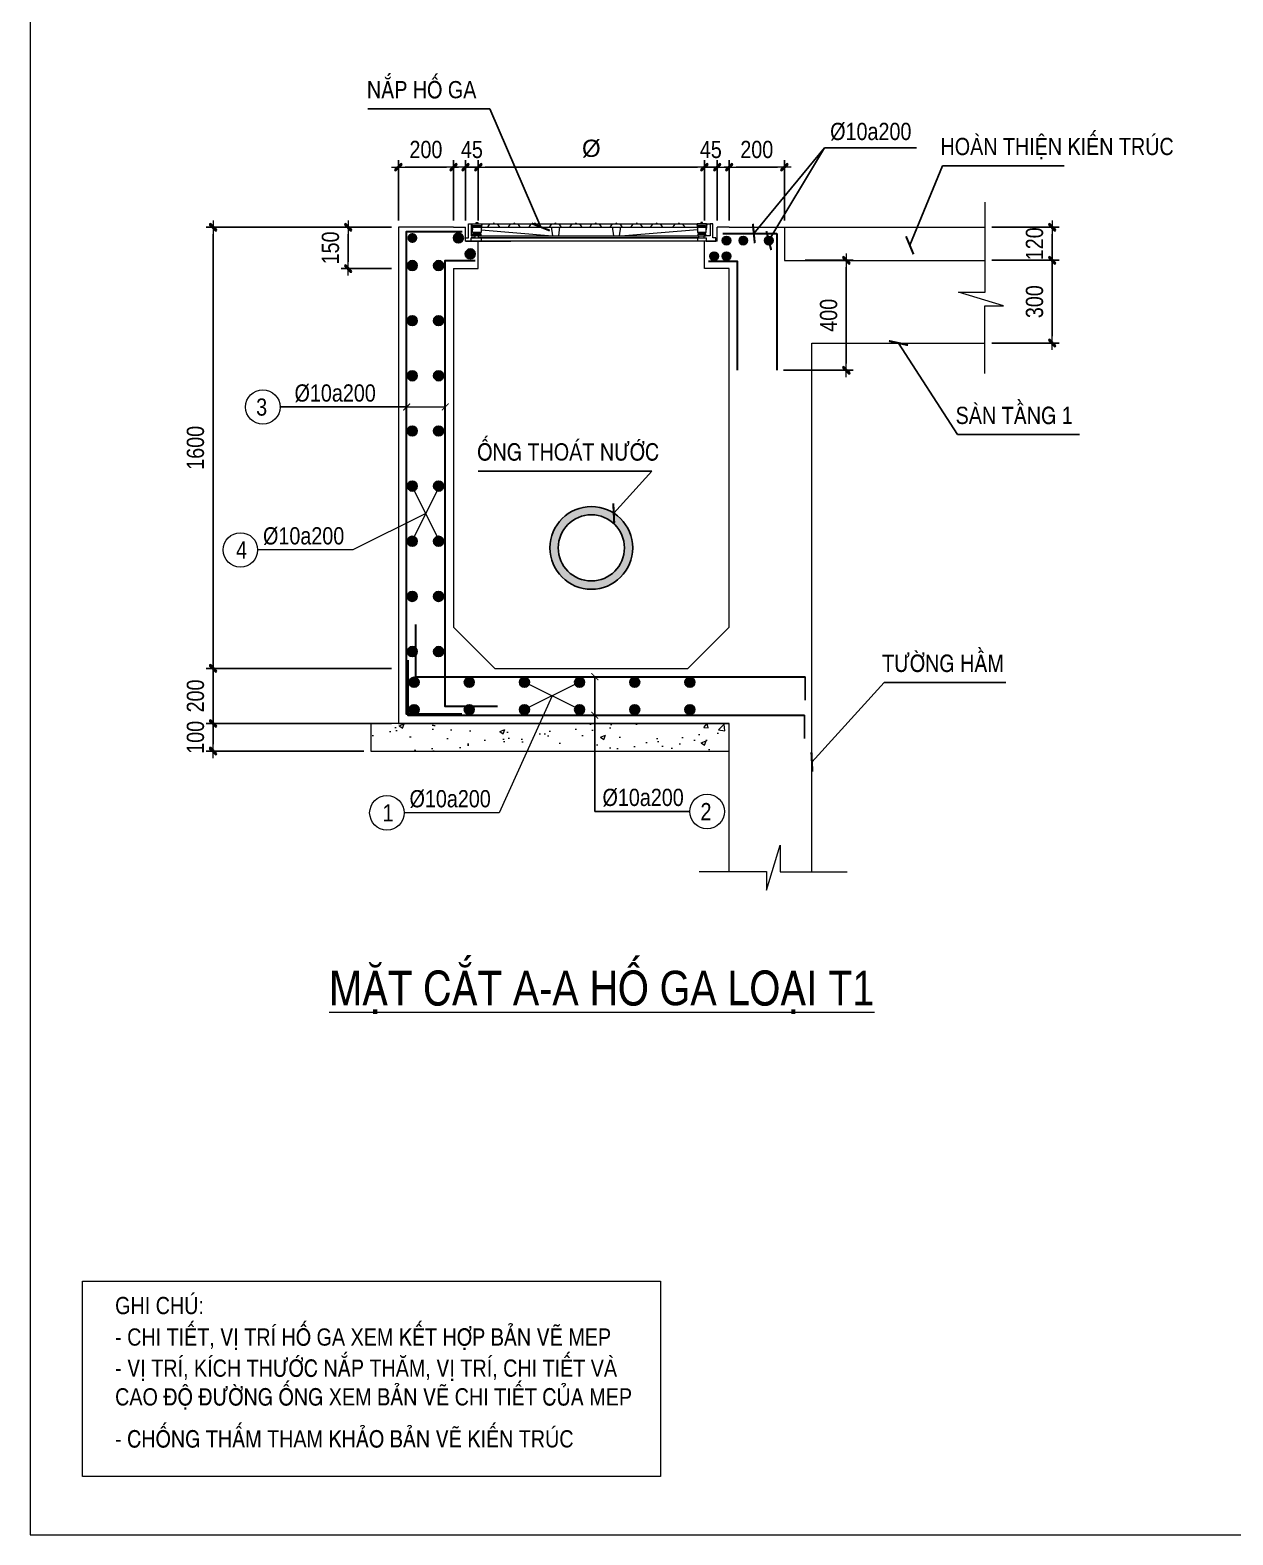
# Model space of a CAD drawing. Header units: millimetres. Extents: x -3568569 to -3536212, y 773195 to 801582.
# Drawn here: x -3568569 to -3564206, y 790667 to 796125 of the extents above; entities that cross this region are included whole.
import ezdxf
from ezdxf.enums import TextEntityAlignment as Align

# ---------------------------------------------------------------- set-up
doc = ezdxf.new("R2010")
doc.units = ezdxf.units.MM
doc.header["$MEASUREMENT"] = 0
doc.linetypes.add('CENTER', pattern=[2, 1.25, -0.25, 0.25, -0.25])
doc.layers.get('0').update_dxf_attribs({"lineweight": 9})
doc.layers.get('Defpoints').update_dxf_attribs({"color": 10, "lineweight": 0})
for name, color, linetype, lineweight in [("'S_Concrete_Hatch_252", 252, 'Continuous', 9), ('chunho.q', 1, 'Continuous', 13), ('CTHEP', 4, 'Continuous', 30), ('DBAO', 2, 'Continuous', 13), ('DTE-MEP-H-SLAB OPENING', 3, 'Continuous', 0), ('KTH', 154, 'Continuous', 15), ('Net cat Betong', 6, 'Continuous', 40), ('PL-MANHOLE', 155, 'Continuous', 15), ('STICK', 1, 'Continuous', 9), ('TEXT', 7, 'Continuous', 15)]:
    doc.layers.add(name, color=color, linetype=linetype, lineweight=lineweight)
for name, color, linetype in [('05PM. FRAME', 4, 'Continuous'), ('A-WALL', 3, 'Continuous'), ('D-TEXT', 1, 'Continuous'), ('MEP-H-N-DRAIN-70', 4, 'Continuous'), ('S-Gridline', 7, 'CENTER'), ('Wall Hatch', 134, 'Continuous')]:
    doc.layers.add(name, color=color, linetype=linetype)
doc.styles.add('Star-HelCon', font='VHELVCN_0.TTF')
doc.styles.add('TTP-HelCon', font='VHELVCN_0.TTF')
doc.dimstyles.new('TTP-25', dxfattribs={"dimscale": 25, "dimtxt": 2.5, "dimasz": 1, "dimexe": 1, "dimexo": 1, "dimgap": 0.09, "dimtad": 0, "dimdec": 4, "dimrnd": 5, "dimzin": 9, "dimdsep": 46, "dimtxsty": 'TTP-HelCon', "dimblk": 'Stick', "dimcen": 0.09, "dimdle": 1.5, "dimclrd": 256, "dimclre": 256, "dimclrt": 1, "dimadec": 0, "dimazin": 0, "dimtfac": 1, "dimtdec": 4, "dimtmove": 0, "dimatfit": 3, "dimldrblk": 'ARCHTICK', "dimfxl": 1, "dimtvp": 1, "dimtolj": 1, "dimtzin": 0, "dimarcsym": 0})

# ---------------------------------------------------------------- blocks, each defined once
blk = doc.blocks.new('Stick')
at = {"layer": 'STICK'}
h = blk.add_hatch(color=256, dxfattribs=at)
edge = h.paths.add_edge_path()
edge.add_line((0.3, 0.5), (-0.5, -0.3))
edge.add_arc((-0.4, -0.4), 0.141, 135, 315)
edge.add_line((-0.3, -0.5), (0.5, 0.3))
edge.add_arc((0.4, 0.4), 0.141, 315, 495)
blk.add_line((1, 0), (-1, 0), dxfattribs=at)
blk.add_lwpolyline([(0.3, 0.5), (-0.5, -0.3, 1), (-0.3, -0.5), (0.5, 0.3, 1), (0.3, 0.5, 1)], format="xyb", dxfattribs=at)
blk = doc.blocks.new('*D7')
at = {"layer": 'Defpoints', "color": 0, "ltscale": 0.8, "transparency": 16777216}
for p in [(-3567233.2, 795409.5), (-3567905.1, 793809.5), (-3567233.2, 793809.5)]:
    blk.add_point(p, dxfattribs=at)
at = {"layer": 'KTH', "lineweight": -2, "ltscale": 0.8, "transparency": 16777216}
for p, q in [((-3567258.2, 795409.5), (-3567930.1, 795409.5)), ((-3567905.1, 795384.5), (-3567905.1, 793834.5)), ((-3567258.2, 793809.5), (-3567930.1, 793809.5))]:
    blk.add_line(p, q, dxfattribs=at)
at = {"layer": 'KTH', "lineweight": -2, "ltscale": 0.8, "transparency": 16777216, "xscale": 25, "yscale": 25, "zscale": 25}
for p, rotation in [((-3567905.1, 795409.5), 90), ((-3567905.1, 793809.5), 270)]:
    blk.add_blockref('Stick', p, dxfattribs=dict(at, rotation=rotation))
at = {"layer": 'KTH', "color": 1, "ltscale": 0.8, "transparency": 16777216, "insert": (-3567968.9, 794609.5), "char_height": 62.5, "attachment_point": 5, "rotation": 90, "style": 'TTP-HelCon'}
blk.add_mtext('\\A1;1600', dxfattribs=at)
blk = doc.blocks.new('_ArchTick')
at = {"color": 0, "linetype": 'ByBlock', "const_width": 0.15}
blk.add_lwpolyline([(-0.5, -0.5), (0.5, 0.5)], dxfattribs=at)
blk = doc.blocks.new('SFDG')
at = {"layer": 'DTE-MEP-H-SLAB OPENING', "color": 2, "ltscale": 0.8}
blk.add_line((-429.9, 0), (-281.6, 0), dxfattribs=at)
at = {"layer": 'PL-MANHOLE', "color": 0, "linetype": 'Continuous'}
for p, q in [((-426.4, 61.8), (-422.5, 61.8)), ((-423.8, 61.8), (-421.2, 40.7)), ((-386.9, 61.8), (-389.4, 40.7)), ((-388.7, 61.8), (444.3, 61.8)), ((-365.2, 50.8), (-357.7, 61.8)), ((-322.4, 50.8), (-329.9, 61.8)), ((-290.6, 50.8), (-283.1, 61.8)), ((-247.8, 50.8), (-255.2, 61.8)), ((-215.9, 50.8), (-208.4, 61.8)), ((-173.4, 50.8), (-180.8, 61.8)), ((-141, 51.3), (-133.9, 61.8)), ((-99.3, 51.3), (-106.5, 61.9)), ((-66.5, 51.4), (-59.5, 61.8)), ((-24.8, 51.5), (-31.9, 61.8)), ((5.2, 51.5), (12.3, 61.8)), ((46.9, 51.4), (39.8, 61.9)), ((79.7, 51.3), (86.9, 61.9)), ((121.4, 51.3), (114.3, 61.8)), ((154.2, 51.3), (161.2, 61.7)), ((195.9, 51.4), (188.8, 61.7)), ((225.9, 51.4), (233, 61.7)), ((267.6, 51.3), (260.5, 61.9)), ((306.9, 51.3), (313.9, 61.7)), ((348.5, 51.4), (341.5, 61.7)), ((392.2, 61.8), (394.7, 40.7)), ((429, 61.8), (426.5, 40.7)), ((-389.4, 50.8), (394.7, 50.8)), ((-389.4, 40.7), (-131, 18.8)), ((-389.4, 11.3), (-389.4, 0)), ((-135.2, 51.3), (-131, 18.8)), ((-105.2, 51.3), (-109.3, 18.8)), ((85.6, 51.3), (89.8, 18.8)), ((115.6, 51.3), (111.4, 18.8)), ((394.7, 40.7), (131, 18.8)), ((394.7, 11.3), (394.7, 0)), ((426, 0), (461.5, 0))]:
    blk.add_line(p, q, dxfattribs=at)
for points in [[(-435.9, 11.8), (-435.9, 61.8), (-426, 61.8), (-426, 18.8)], [(451, 11.8), (451, 61.8), (441, 61.8), (441, 18.8)], [(-426, 0), (-446.5, 0), (-446.5, 11.8), (-435.9, 11.8)], [(-426, 18.8), (-412.6, 18.8), (-412.6, 11.3), (-426, 11.3)], [(441, 18.8), (417.9, 18.8), (417.9, 11.3), (426, 11.3)], [(441, 0), (461.5, 0), (461.5, 11.8), (451, 11.8)]]:
    blk.add_lwpolyline(points, dxfattribs=at)
for points in [[(-422.5, 61.8), (-388.7, 61.8), (-388.7, 55.2), (-422.5, 55.2)], [(-417.6, 55.2), (-392.5, 55.2), (-392.5, 50.8), (-417.6, 50.8)], [(-408.2, 66.9), (-402.2, 66.9), (-402.2, 61.8), (-408.2, 61.8)], [(427.8, 61.8), (393.9, 61.8), (393.9, 55.2), (427.8, 55.2)], [(422.9, 55.2), (397.8, 55.2), (397.8, 50.8), (422.9, 50.8)], [(413.4, 66.9), (407.5, 66.9), (407.5, 61.8), (413.4, 61.8)], [(-426, 11.3), (426, 11.3), (426, 0), (-426, 0)], [(-421.2, 50.8), (-389.4, 50.8), (-389.4, 30.6), (-421.2, 30.6)], [(-420.4, 24.5), (-391.1, 24.5), (-391.1, 18.8), (-420.4, 18.8)], [(-418.4, 30.6), (-392.5, 30.6), (-392.5, 24.5), (-418.4, 24.5)], [(-399.4, 18.8), (399.1, 18.8), (399.1, 11.3), (-399.4, 11.3)], [(426.5, 50.8), (394.7, 50.8), (394.7, 30.6), (426.5, 30.6)], [(425.7, 24.5), (396.4, 24.5), (396.4, 18.8), (425.7, 18.8)], [(423.7, 30.6), (397.8, 30.6), (397.8, 24.5), (423.7, 24.5)]]:
    blk.add_lwpolyline(points, close=True, dxfattribs=at)
for centre in [(-343.8, 61.8), (-269.1, 61.8), (-194.6, 61.8), (-120.2, 61.8), (-45.7, 61.9), (26.1, 61.9), (100.6, 61.8), (175, 61.9), (246.8, 61.9), (327.7, 61.9)]:
    blk.add_arc(centre, 2.87, 0, 180, dxfattribs=at)
blk = doc.blocks.new('*D9')
at = {"layer": 'Defpoints', "color": 0, "ltscale": 0.8, "transparency": 16777216}
for p in [(-3565106.2, 795289.5), (-3564861.8, 795289.5), (-3565106.2, 794989.5)]:
    blk.add_point(p, dxfattribs=at)
at = {"layer": 'KTH', "lineweight": -2, "ltscale": 0.8, "transparency": 16777216}
for p, q in [((-3565081.2, 795289.5), (-3564836.8, 795289.5)), ((-3564861.8, 795014.5), (-3564861.8, 795264.5)), ((-3565081.2, 794989.5), (-3564836.8, 794989.5))]:
    blk.add_line(p, q, dxfattribs=at)
at = {"layer": 'KTH', "lineweight": -2, "ltscale": 0.8, "transparency": 16777216, "xscale": 25, "yscale": 25, "zscale": 25}
for p, rotation in [((-3564861.8, 795289.5), 90), ((-3564861.8, 794989.5), 270)]:
    blk.add_blockref('Stick', p, dxfattribs=dict(at, rotation=rotation))
at = {"layer": 'KTH', "color": 1, "ltscale": 0.8, "transparency": 16777216, "insert": (-3564925.6, 795139.5), "char_height": 62.5, "attachment_point": 5, "rotation": 90, "style": 'TTP-HelCon'}
blk.add_mtext('\\A1;300', dxfattribs=at)
blk = doc.blocks.new('*D10')
at = {"layer": 'Defpoints', "color": 0, "ltscale": 0.8, "transparency": 16777216}
for p in [(-3567033.2, 795627.3), (-3567233.2, 795409.5), (-3567033.2, 795409.5)]:
    blk.add_point(p, dxfattribs=at)
at = {"layer": 'KTH', "lineweight": -2, "ltscale": 0.8, "transparency": 16777216}
for p, q in [((-3567233.2, 795434.5), (-3567233.2, 795652.3)), ((-3567033.2, 795434.5), (-3567033.2, 795652.3)), ((-3567208.2, 795627.3), (-3567058.2, 795627.3))]:
    blk.add_line(p, q, dxfattribs=at)
at = {"layer": 'KTH', "lineweight": -2, "ltscale": 0.8, "transparency": 16777216, "xscale": 25, "yscale": 25, "zscale": 25, "rotation": 180}
blk.add_blockref('Stick', (-3567233.2, 795627.3), dxfattribs=at)
at = {"layer": 'KTH', "lineweight": -2, "ltscale": 0.8, "transparency": 16777216, "xscale": 25, "yscale": 25, "zscale": 25}
blk.add_blockref('Stick', (-3567033.2, 795627.3), dxfattribs=at)
at = {"layer": 'KTH', "color": 1, "ltscale": 0.8, "transparency": 16777216, "insert": (-3567133.2, 795691.2), "char_height": 62.5, "attachment_point": 5, "style": 'TTP-HelCon'}
blk.add_mtext('\\A1;200', dxfattribs=at)
blk = doc.blocks.new('*D11')
at = {"layer": 'Defpoints', "color": 0, "ltscale": 0.8, "transparency": 16777216}
for p in [(-3565833.2, 795627.3), (-3566033.2, 795409.5), (-3565833.2, 795409.5)]:
    blk.add_point(p, dxfattribs=at)
at = {"layer": 'KTH', "lineweight": -2, "ltscale": 0.8, "transparency": 16777216}
for p, q in [((-3566033.2, 795434.5), (-3566033.2, 795652.3)), ((-3565833.2, 795434.5), (-3565833.2, 795652.3)), ((-3566008.2, 795627.3), (-3565858.2, 795627.3))]:
    blk.add_line(p, q, dxfattribs=at)
at = {"layer": 'KTH', "lineweight": -2, "ltscale": 0.8, "transparency": 16777216, "xscale": 25, "yscale": 25, "zscale": 25, "rotation": 180}
blk.add_blockref('Stick', (-3566033.2, 795627.3), dxfattribs=at)
at = {"layer": 'KTH', "lineweight": -2, "ltscale": 0.8, "transparency": 16777216, "xscale": 25, "yscale": 25, "zscale": 25}
blk.add_blockref('Stick', (-3565833.2, 795627.3), dxfattribs=at)
at = {"layer": 'KTH', "color": 1, "ltscale": 0.8, "transparency": 16777216, "insert": (-3565933.2, 795691.2), "char_height": 62.5, "attachment_point": 5, "style": 'TTP-HelCon'}
blk.add_mtext('\\A1;200', dxfattribs=at)
blk = doc.blocks.new('*D12')
at = {"layer": 'Defpoints', "color": 0, "ltscale": 0.8, "transparency": 16777216}
for p in [(-3567233.2, 793809.5), (-3567905.1, 793609.5), (-3567233.2, 793609.5)]:
    blk.add_point(p, dxfattribs=at)
at = {"layer": 'KTH', "lineweight": -2, "ltscale": 0.8, "transparency": 16777216}
for p, q in [((-3567258.2, 793809.5), (-3567930.1, 793809.5)), ((-3567905.1, 793784.5), (-3567905.1, 793634.5)), ((-3567258.2, 793609.5), (-3567930.1, 793609.5))]:
    blk.add_line(p, q, dxfattribs=at)
at = {"layer": 'KTH', "lineweight": -2, "ltscale": 0.8, "transparency": 16777216, "xscale": 25, "yscale": 25, "zscale": 25}
for p, rotation in [((-3567905.1, 793809.5), 90), ((-3567905.1, 793609.5), 270)]:
    blk.add_blockref('Stick', p, dxfattribs=dict(at, rotation=rotation))
at = {"layer": 'KTH', "color": 1, "ltscale": 0.8, "transparency": 16777216, "insert": (-3567968.9, 793709.5), "char_height": 62.5, "attachment_point": 5, "rotation": 90, "style": 'TTP-HelCon'}
blk.add_mtext('\\A1;200', dxfattribs=at)
blk = doc.blocks.new('*D13')
at = {"layer": 'Defpoints', "color": 0, "ltscale": 0.8, "transparency": 16777216}
for p in [(-3567233.2, 793609.5), (-3567905.1, 793509.5), (-3567333.2, 793509.5)]:
    blk.add_point(p, dxfattribs=at)
at = {"layer": 'KTH', "lineweight": -2, "ltscale": 0.8, "transparency": 16777216}
for p, q in [((-3567258.2, 793609.5), (-3567930.1, 793609.5)), ((-3567905.1, 793584.5), (-3567905.1, 793534.5)), ((-3567358.2, 793509.5), (-3567930.1, 793509.5))]:
    blk.add_line(p, q, dxfattribs=at)
at = {"layer": 'KTH', "lineweight": -2, "ltscale": 0.8, "transparency": 16777216, "xscale": 25, "yscale": 25, "zscale": 25}
for p, rotation in [((-3567905.1, 793609.5), 90), ((-3567905.1, 793509.5), 270)]:
    blk.add_blockref('Stick', p, dxfattribs=dict(at, rotation=rotation))
at = {"layer": 'KTH', "color": 1, "ltscale": 0.8, "transparency": 16777216, "insert": (-3567968.9, 793559.5), "char_height": 62.5, "attachment_point": 5, "rotation": 90, "style": 'TTP-HelCon'}
blk.add_mtext('\\A1;100', dxfattribs=at)
blk = doc.blocks.new('*D14')
at = {"layer": 'Defpoints', "color": 0, "ltscale": 0.8, "transparency": 16777216}
for p in [(-3567415.3, 795409.5), (-3567233.2, 795409.5), (-3567233.2, 795259.5)]:
    blk.add_point(p, dxfattribs=at)
at = {"layer": 'KTH', "lineweight": -2, "ltscale": 0.8, "transparency": 16777216}
for p, q in [((-3567258.2, 795409.5), (-3567440.3, 795409.5)), ((-3567415.3, 795284.5), (-3567415.3, 795384.5)), ((-3567258.2, 795259.5), (-3567440.3, 795259.5))]:
    blk.add_line(p, q, dxfattribs=at)
at = {"layer": 'KTH', "lineweight": -2, "ltscale": 0.8, "transparency": 16777216, "xscale": 25, "yscale": 25, "zscale": 25}
for p, rotation in [((-3567415.3, 795409.5), 90), ((-3567415.3, 795259.5), 270)]:
    blk.add_blockref('Stick', p, dxfattribs=dict(at, rotation=rotation))
at = {"layer": 'KTH', "color": 1, "ltscale": 0.8, "transparency": 16777216, "insert": (-3567479.2, 795334.5), "char_height": 62.5, "attachment_point": 5, "rotation": 90, "style": 'TTP-HelCon'}
blk.add_mtext('\\A1;150', dxfattribs=at)
blk = doc.blocks.new('*U15')
at = {"layer": 'Wall Hatch'}
h = blk.add_hatch(color=2, dxfattribs=at)
h.dxf.hatch_style = 1
h.paths.add_polyline_path([(-18, 0, 1), (18, 0, 1)])
at = {"layer": 'D-TEXT'}
blk.add_circle((0, 0), 18, dxfattribs=at)
blk = doc.blocks.new('*U18')
at = {"layer": 'Net cat Betong', "color": 0, "linetype": 'ByBlock', "lineweight": -2, "transparency": 16777216}
for p in [(0, 1000), (0, 800), (0, 600), (0, 400), (0, 200), (0, 0)]:
    blk.add_blockref('*U15', p, dxfattribs=at)
blk = doc.blocks.new('*U17')
at = {"layer": 'Wall Hatch'}
h = blk.add_hatch(color=2, dxfattribs=at)
h.dxf.hatch_style = 1
h.paths.add_polyline_path([(-18, 0, 1), (18, 0, 1)])
at = {"layer": 'D-TEXT'}
blk.add_circle((0, 0), 18, dxfattribs=at)
blk = doc.blocks.new('*U16')
at = {"layer": 'Net cat Betong', "color": 0, "linetype": 'ByBlock', "lineweight": -2, "transparency": 16777216}
for p in [(0, 1000), (0, 800), (0, 600), (0, 400), (0, 200), (0, 0)]:
    blk.add_blockref('*U17', p, dxfattribs=at)
blk = doc.blocks.new('*U20')
at = {"layer": 'Wall Hatch'}
h = blk.add_hatch(color=2, dxfattribs=at)
h.dxf.hatch_style = 1
h.paths.add_polyline_path([(-18, 0, 1), (18, 0, 1)])
at = {"layer": 'D-TEXT'}
blk.add_circle((0, 0), 18, dxfattribs=at)
blk = doc.blocks.new('*U19')
at = {"layer": 'Net cat Betong', "color": 0, "linetype": 'ByBlock', "lineweight": -2, "transparency": 16777216}
for p in [(0, 1400), (0, 1200), (0, 1000), (0, 800), (0, 600), (0, 400), (0, 200), (0, 0)]:
    blk.add_blockref('*U20', p, dxfattribs=at)
blk = doc.blocks.new('*U22')
at = {"layer": 'Wall Hatch'}
h = blk.add_hatch(color=2, dxfattribs=at)
h.dxf.hatch_style = 1
h.paths.add_polyline_path([(-18, 0, 1), (18, 0, 1)])
at = {"layer": 'D-TEXT'}
blk.add_circle((0, 0), 18, dxfattribs=at)
blk = doc.blocks.new('*U21')
at = {"layer": 'Net cat Betong', "color": 0, "linetype": 'ByBlock', "lineweight": -2, "transparency": 16777216}
for p in [(0, 1400), (0, 1200), (0, 1000), (0, 800), (0, 600), (0, 400), (0, 200), (0, 0)]:
    blk.add_blockref('*U22', p, dxfattribs=at)
blk = doc.blocks.new('*U24')
at = {"layer": 'Wall Hatch'}
h = blk.add_hatch(color=2, dxfattribs=at)
h.dxf.hatch_style = 1
h.paths.add_polyline_path([(-15.4, 0, 1), (15.4, 0, 1)])
at = {"layer": 'D-TEXT'}
blk.add_circle((0, 0), 15.4, dxfattribs=at)
blk = doc.blocks.new('*U23')
at = {"layer": 'Net cat Betong', "color": 0, "linetype": 'ByBlock', "lineweight": -2, "transparency": 16777216}
blk.add_blockref('*U24', (0, 0), dxfattribs=at)
blk = doc.blocks.new('*U26')
at = {"layer": 'Wall Hatch'}
h = blk.add_hatch(color=2, dxfattribs=at)
h.dxf.hatch_style = 1
h.paths.add_polyline_path([(-15.4, 0, 1), (15.4, 0, 1)])
at = {"layer": 'D-TEXT'}
blk.add_circle((0, 0), 15.4, dxfattribs=at)
blk = doc.blocks.new('*U25')
at = {"layer": 'Net cat Betong', "color": 0, "linetype": 'ByBlock', "lineweight": -2, "transparency": 16777216}
blk.add_blockref('*U26', (0, 0), dxfattribs=at)
blk = doc.blocks.new('*U28')
at = {"layer": 'Wall Hatch'}
h = blk.add_hatch(color=2, dxfattribs=at)
h.dxf.hatch_style = 1
h.paths.add_polyline_path([(-15.4, 0, 1), (15.4, 0, 1)])
at = {"layer": 'D-TEXT'}
blk.add_circle((0, 0), 15.4, dxfattribs=at)
blk = doc.blocks.new('*U27')
at = {"layer": 'Net cat Betong', "color": 0, "linetype": 'ByBlock', "lineweight": -2, "transparency": 16777216}
blk.add_blockref('*U28', (0, 0), dxfattribs=at)
blk = doc.blocks.new('*U30')
at = {"layer": 'Wall Hatch'}
h = blk.add_hatch(color=2, dxfattribs=at)
h.dxf.hatch_style = 1
h.paths.add_polyline_path([(-15.4, 0, 1), (15.4, 0, 1)])
at = {"layer": 'D-TEXT'}
blk.add_circle((0, 0), 15.4, dxfattribs=at)
blk = doc.blocks.new('*U29')
at = {"layer": 'Net cat Betong', "color": 0, "linetype": 'ByBlock', "lineweight": -2, "transparency": 16777216}
blk.add_blockref('*U30', (0, 0), dxfattribs=at)
blk = doc.blocks.new('*U32')
at = {"layer": 'Wall Hatch'}
h = blk.add_hatch(color=2, dxfattribs=at)
h.dxf.hatch_style = 1
h.paths.add_polyline_path([(-15.4, 0, 1), (15.4, 0, 1)])
at = {"layer": 'D-TEXT'}
blk.add_circle((0, 0), 15.4, dxfattribs=at)
blk = doc.blocks.new('*U31')
at = {"layer": 'Net cat Betong', "color": 0, "linetype": 'ByBlock', "lineweight": -2, "transparency": 16777216}
blk.add_blockref('*U32', (0, 0), dxfattribs=at)
blk = doc.blocks.new('*D33')
at = {"layer": 'Defpoints', "color": 0, "ltscale": 0.8, "transparency": 16777216}
for p in [(-3565783.2, 795289.5), (-3565608.5, 795289.5), (-3565860.9, 794890.9)]:
    blk.add_point(p, dxfattribs=at)
at = {"layer": 'KTH', "lineweight": -2, "ltscale": 0.8, "transparency": 16777216}
for p, q in [((-3565758.2, 795289.5), (-3565583.5, 795289.5)), ((-3565608.5, 794915.9), (-3565608.5, 795264.5)), ((-3565835.9, 794890.9), (-3565583.5, 794890.9))]:
    blk.add_line(p, q, dxfattribs=at)
at = {"layer": 'KTH', "lineweight": -2, "ltscale": 0.8, "transparency": 16777216, "xscale": 25, "yscale": 25, "zscale": 25}
for p, rotation in [((-3565608.5, 795289.5), 90), ((-3565608.5, 794890.9), 270)]:
    blk.add_blockref('Stick', p, dxfattribs=dict(at, rotation=rotation))
at = {"layer": 'KTH', "color": 1, "ltscale": 0.8, "transparency": 16777216, "insert": (-3565672.4, 795090.2), "char_height": 62.5, "attachment_point": 5, "rotation": 90, "style": 'TTP-HelCon'}
blk.add_mtext('\\A1;400', dxfattribs=at)
blk = doc.blocks.new('*D34')
at = {"layer": 'Defpoints', "color": 0, "ltscale": 0.8, "transparency": 16777216}
for p in [(-3566943.2, 795627.3), (-3566989.6, 795409.5), (-3566943.2, 795409.5)]:
    blk.add_point(p, dxfattribs=at)
at = {"layer": 'KTH', "lineweight": -2, "ltscale": 0.8, "transparency": 16777216}
for p, q in [((-3566989.6, 795434.5), (-3566989.6, 795652.3)), ((-3566943.2, 795434.5), (-3566943.2, 795652.3)), ((-3567014.6, 795627.3), (-3567039.6, 795627.3)), ((-3566989.6, 795627.3), (-3566943.2, 795627.3)), ((-3566918.2, 795627.3), (-3566893.2, 795627.3))]:
    blk.add_line(p, q, dxfattribs=at)
at = {"layer": 'KTH', "lineweight": -2, "ltscale": 0.8, "transparency": 16777216, "xscale": 25, "yscale": 25, "zscale": 25}
blk.add_blockref('Stick', (-3566989.6, 795627.3), dxfattribs=at)
at = {"layer": 'KTH', "lineweight": -2, "ltscale": 0.8, "transparency": 16777216, "xscale": 25, "yscale": 25, "zscale": 25, "rotation": 180}
blk.add_blockref('Stick', (-3566943.2, 795627.3), dxfattribs=at)
at = {"layer": 'KTH', "color": 1, "ltscale": 0.8, "transparency": 16777216, "insert": (-3566966.4, 795691.2), "char_height": 62.5, "attachment_point": 5, "style": 'TTP-HelCon'}
blk.add_mtext('\\A1;45', dxfattribs=at)
blk = doc.blocks.new('*D35')
at = {"layer": 'Defpoints', "color": 0, "ltscale": 0.8, "transparency": 16777216}
for p in [(-3566123.2, 795627.3), (-3566943.2, 795409.5), (-3566123.2, 795409.5)]:
    blk.add_point(p, dxfattribs=at)
at = {"layer": 'KTH', "lineweight": -2, "ltscale": 0.8, "transparency": 16777216}
for p, q in [((-3566943.2, 795434.5), (-3566943.2, 795652.3)), ((-3566123.2, 795434.5), (-3566123.2, 795652.3)), ((-3566918.2, 795627.3), (-3566148.2, 795627.3))]:
    blk.add_line(p, q, dxfattribs=at)
at = {"layer": 'KTH', "lineweight": -2, "ltscale": 0.8, "transparency": 16777216, "xscale": 25, "yscale": 25, "zscale": 25, "rotation": 180}
blk.add_blockref('Stick', (-3566943.2, 795627.3), dxfattribs=at)
at = {"layer": 'KTH', "lineweight": -2, "ltscale": 0.8, "transparency": 16777216, "xscale": 25, "yscale": 25, "zscale": 25}
blk.add_blockref('Stick', (-3566123.2, 795627.3), dxfattribs=at)
at = {"layer": 'KTH', "color": 1, "ltscale": 0.8, "transparency": 16777216, "insert": (-3566533.2, 795694.7), "char_height": 62.5, "attachment_point": 5, "style": 'TTP-HelCon'}
blk.add_mtext('\\A1;{\\fArial|b0|i0|c0|p34;%%C}', dxfattribs=at)
blk = doc.blocks.new('*D36')
at = {"layer": 'Defpoints', "color": 0, "ltscale": 0.8, "transparency": 16777216}
for p in [(-3566076.7, 795627.3), (-3566123.2, 795409.5), (-3566076.7, 795409.5)]:
    blk.add_point(p, dxfattribs=at)
at = {"layer": 'KTH', "lineweight": -2, "ltscale": 0.8, "transparency": 16777216}
for p, q in [((-3566123.2, 795434.5), (-3566123.2, 795652.3)), ((-3566076.7, 795434.5), (-3566076.7, 795652.3)), ((-3566148.2, 795627.3), (-3566173.2, 795627.3)), ((-3566123.2, 795627.3), (-3566076.7, 795627.3)), ((-3566051.7, 795627.3), (-3566026.7, 795627.3))]:
    blk.add_line(p, q, dxfattribs=at)
at = {"layer": 'KTH', "lineweight": -2, "ltscale": 0.8, "transparency": 16777216, "xscale": 25, "yscale": 25, "zscale": 25}
blk.add_blockref('Stick', (-3566123.2, 795627.3), dxfattribs=at)
at = {"layer": 'KTH', "lineweight": -2, "ltscale": 0.8, "transparency": 16777216, "xscale": 25, "yscale": 25, "zscale": 25, "rotation": 180}
blk.add_blockref('Stick', (-3566076.7, 795627.3), dxfattribs=at)
at = {"layer": 'KTH', "color": 1, "ltscale": 0.8, "transparency": 16777216, "insert": (-3566099.9, 795691.2), "char_height": 62.5, "attachment_point": 5, "style": 'TTP-HelCon'}
blk.add_mtext('\\A1;45', dxfattribs=at)
blk = doc.blocks.new('*D58')
at = {"layer": 'Defpoints', "color": 0, "ltscale": 0.8, "transparency": 16777216}
for p in [(-3565105.2, 795409.5), (-3564861.8, 795409.5), (-3565106.2, 795289.5)]:
    blk.add_point(p, dxfattribs=at)
at = {"layer": 'KTH', "lineweight": -2, "ltscale": 0.8, "transparency": 16777216}
for p, q in [((-3565080.2, 795409.5), (-3564836.8, 795409.5)), ((-3564861.8, 795314.5), (-3564861.8, 795384.5)), ((-3565081.2, 795289.5), (-3564836.8, 795289.5))]:
    blk.add_line(p, q, dxfattribs=at)
at = {"layer": 'KTH', "lineweight": -2, "ltscale": 0.8, "transparency": 16777216, "xscale": 25, "yscale": 25, "zscale": 25}
for p, rotation in [((-3564861.8, 795409.5), 90), ((-3564861.8, 795289.5), 270)]:
    blk.add_blockref('Stick', p, dxfattribs=dict(at, rotation=rotation))
at = {"layer": 'KTH', "color": 1, "ltscale": 0.8, "transparency": 16777216, "insert": (-3564925.6, 795349.5), "char_height": 62.5, "attachment_point": 5, "rotation": 90, "style": 'TTP-HelCon'}
blk.add_mtext('\\A1;120', dxfattribs=at)
blk = doc.blocks.new('SFDSF')
at = {"layer": 'chunho.q'}
blk.add_lwpolyline([(0, 707.7), (2095.4, 707.7), (2095.4, 0), (0, 0)], close=True, dxfattribs=at)
at = {"layer": 'chunho.q', "style": 'TTP-HelCon'}
for s, p in [('GHI CHUÙ:', (117.8, 588.4)), ('- CHI TIEÁT, VÒ TRÍ HOÁ GA XEM KEÁT HÔÏP BAÛN VEÕ MEP', (117.8, 474.2)), ('- CHOÁNG THAÁM THAM KHAÛO BAÛN VEÕ KIEÁN TRUÙC', (117.8, 104.9))]:
    blk.add_text(s, height=62.5, dxfattribs=at).set_placement(p)
at = {"layer": 'chunho.q', "insert": (117.8, 423.9), "char_height": 62.5, "width": 1946.913, "attachment_point": 1, "style": 'TTP-HelCon'}
blk.add_mtext('- VÒ TRÍ, KÍCH THÖÔÙC NAÉP THAÊM, VÒ TRÍ, CHI TIEÁT VAØ CAO ÑOÄ ÑÖÔØNG OÁNG XEM BAÛN VEÕ CHI TIEÁT CUÛA MEP', dxfattribs=at)

msp = doc.modelspace()

# ---------------------------------------------------------------- hatches: boundary and pattern name
at = {"layer": "'S_Concrete_Hatch_252"}
h = msp.add_hatch(dxfattribs=at)
h.set_pattern_fill('AR-CONC', color=256)
h.set_pattern_definition([(50, (-3590068.11, 789298.95), (182.1847, -15.9391), [19.05, -209.55]), (355, (-3590068.11, 789298.95), (-35.2434, 191.0568), [15.24, -167.6406]), (100.45144, (-3590052.93, 789297.63), (146.9412, 175.1178), [16.19, -178.0902]), (46.1842, (-3590068.1, 789349.75), (271.079, -42.0423), [28.575, -314.325]), (96.6356, (-3590045.52, 789346.25), (237.404, 247.426), [24.285, -267.1356]), (351.1842, (-3590068.1, 789349.75), (237.404, 247.426), [22.86, -251.4597]), (21, (-3590042.71, 789337.05), (151.6144, -102.2652), [19.05, -209.55]), (326, (-3590042.71, 789337.05), (61.802, 184.188), [15.24, -167.64]), (71.45144, (-3590030.08, 789328.53), (213.4164, 81.9228), [16.19, -178.09]), (37.5, (-3590068.11, 789298.955), (3.0886, 84.55504), [0, -165.608, 0, -170.18, 0, -168.275]), (7.5, (-3590068.11, 789298.955), (66.81966, 100.18057), [0, -97.028, 0, -161.798, 0, -64.135]), (327.5, (-3590124.75, 789298.955), (135.5906, -5.72874), [0, -63.5, 0, -198.12, 0, -262.89]), (317.5, (-3590150.15, 789298.95), (148.1292, 25.4265), [0, -82.55, 0, -131.572, 0, -186.69])])
h.paths.add_polyline_path([(-3566033.16165, 793609.47817), (-3567333.16165, 793609.47817), (-3567333.16165, 793509.47817), (-3566033.16165, 793509.47817)])
at = {"layer": 'A-WALL'}
h = msp.add_hatch(color=8, dxfattribs=at)
h.dxf.hatch_style = 1
h.paths.add_polyline_path([(-3566683.16165, 794246.53672, 1), (-3566383.16165, 794246.53672, 1)])
h.paths.add_polyline_path([(-3566413.16165, 794246.53672, -1), (-3566653.16165, 794246.53672, -1)], flags=16)
at = {"layer": 'Wall Hatch'}
h = msp.add_hatch(color=2, dxfattribs=at)
h.dxf.hatch_style = 1
h.paths.add_polyline_path([(-3567164.28536, 795370.51623, -1), (-3567200.27583, 795370.51623, -1)])
h = msp.add_hatch(color=2, dxfattribs=at)
h.dxf.hatch_style = 1
h.paths.add_polyline_path([(-3566997.39594, 795370.51623, 1), (-3567033.38641, 795370.51623, 1)])
h = msp.add_hatch(color=2, dxfattribs=at)
h.dxf.hatch_style = 1
h.paths.add_polyline_path([(-3566954.51464, 795312.90242, 1), (-3566990.50511, 795312.90242, 1)])

# ---------------------------------------------------------------- linework, layer by layer
at = {"layer": "'S_Concrete_Hatch_252"}
for p, q in [((-3565833.16165, 795409.47817), (-3565105.16465, 795409.47817)), ((-3567083.53057, 794270.62114), (-3567182.79274, 794470.62114)), ((-3567182.79274, 794270.62114), (-3567083.53057, 794470.62114)), ((-3566575.87099, 793759.10925), (-3566775.87099, 793659.84708)), ((-3566575.87099, 793659.84708), (-3566775.87099, 793759.10925))]:
    msp.add_line(p, q, dxfattribs=at)
for points in [[(-3565106.17941, 794879.57383), (-3565106.17941, 795124.52427), (-3565037.96648, 795124.52427), (-3565202.08444, 795173.66986), (-3565105.16465, 795173.66986), (-3565105.16465, 795500.98656)], [(-3567133.2775, 794370.85456), (-3567398.79184, 794239.07691), (-3567743.5688, 794239.07691)], [(-3566675.87099, 793709.47817), (-3566867.43135, 793285.62714), (-3567212.20831, 793285.62714)], [(-3566142.48306, 793073.0071), (-3565897.53262, 793073.0071), (-3565897.53262, 793004.79417), (-3565848.38703, 793168.91214), (-3565848.38703, 793071.99234), (-3565605.42409, 793071.99234)]]:
    msp.add_lwpolyline(points, dxfattribs=at)
msp.add_lwpolyline([(-3566033.16165, 793609.47817), (-3567333.16165, 793609.47817), (-3567333.16165, 793509.47817), (-3566033.16165, 793509.47817)], close=True, dxfattribs=at)
for centre in [(-3567724.77548, 794757.4431), (-3567806.0688, 794239.07691), (-3567274.70831, 793285.62714), (-3566113.25292, 793290.43767)]:
    msp.add_circle(centre, 62.5, dxfattribs=at)
at = {"layer": '05PM. FRAME'}
for p, q in [((-3565757.14168, 793779.47817), (-3565757.14168, 793694.808)), ((-3565759.5251, 793639.47817), (-3565759.5251, 793554.808))]:
    msp.add_line(p, q, dxfattribs=at)
at = {"layer": 'CTHEP', "ltscale": 0.8}
for p, q in [((-3566055.93553, 795386.81221), (-3565860.90182, 795386.81221)), ((-3565860.90182, 795386.81221), (-3565860.90182, 794890.89325))]:
    msp.add_line(p, q, dxfattribs=at)
at = {"layer": 'CTHEP'}
for points in [[(-3567003.16165, 793643.64541), (-3567203.16165, 793643.64541), (-3567203.16165, 794009.99058), (-3567203.16165, 795394.1337), (-3567001.54818, 795394.1337)], [(-3566873.70039, 793671.17029), (-3567063.16165, 793671.17029), (-3567063.16165, 794009.78853), (-3567063.16165, 795289.47817), (-3566954.89279, 795289.47817)], [(-3566003.16165, 794890.89325), (-3566003.16165, 795284.82857), (-3566108.86345, 795284.82857)], [(-3567171.46953, 793968.93943), (-3567171.46953, 793779.47817), (-3565757.14168, 793779.47817), (-3565757.14168, 793779.47817)], [(-3567198.99441, 793839.47817), (-3567198.99441, 793639.47817), (-3565759.5251, 793639.47817), (-3565759.5251, 793639.47817)]]:
    msp.add_lwpolyline(points, dxfattribs=at)
at = {"layer": 'D-TEXT'}
for centre in [(-3567015.39118, 795370.51623), (-3566972.50987, 795312.90242)]:
    msp.add_circle(centre, 17.99523, dxfattribs=at)
at = {"layer": 'DBAO'}
for p, q in [((-3567033.16165, 795409.47817), (-3567233.16165, 795409.47817)), ((-3567233.16165, 795409.47817), (-3567233.16165, 793609.47817)), ((-3567033.16165, 795409.47817), (-3566989.63319, 795409.47817)), ((-3566989.63319, 795359.47817), (-3566989.63319, 795409.47817)), ((-3566989.63319, 795359.47817), (-3566943.16165, 795359.47817)), ((-3566943.16165, 795259.47817), (-3566943.16165, 795359.47817)), ((-3566076.69012, 795359.47817), (-3566123.16165, 795359.47817)), ((-3566123.16165, 795259.47817), (-3566123.16165, 795359.47817)), ((-3566033.16165, 795409.47817), (-3566076.69012, 795409.47817)), ((-3566076.69012, 795359.47817), (-3566076.69012, 795409.47817)), ((-3566033.16165, 795409.47817), (-3565833.16165, 795409.47817)), ((-3565833.16165, 795409.47817), (-3565833.16165, 795289.47817)), ((-3567033.16165, 795259.47817), (-3567033.16165, 793959.47817)), ((-3567033.16165, 795259.47817), (-3566943.16165, 795259.47817)), ((-3566033.16165, 795259.47817), (-3566123.16165, 795259.47817)), ((-3566033.16165, 793959.47817), (-3566033.16165, 795259.47817)), ((-3565833.16165, 795289.47817), (-3565733.16165, 795289.47817)), ((-3565733.16165, 795289.47817), (-3565105.16465, 795289.47817)), ((-3566033.16165, 793959.47817), (-3566033.16165, 795089.47817)), ((-3565733.16165, 793073.0071), (-3565733.16165, 794989.47817)), ((-3565733.16165, 794989.47817), (-3565105.16465, 794989.47817)), ((-3567033.16165, 793959.47817), (-3566883.16165, 793809.47817)), ((-3566033.16165, 793959.47817), (-3566183.16165, 793809.47817)), ((-3566883.16165, 793809.47817), (-3566183.16165, 793809.47817)), ((-3567233.16165, 793609.47817), (-3566033.16165, 793609.47817)), ((-3566033.16165, 793073.0071), (-3566033.16165, 793609.47817))]:
    msp.add_line(p, q, dxfattribs=at)
at = {"layer": 'Defpoints'}
msp.add_lwpolyline([(-3568568.82969, 790666.77995), (-3555315.97764, 790666.77995), (-3555315.97764, 801582.27552), (-3568568.82969, 801582.27552)], close=True, dxfattribs=at)
at = {"layer": 'MEP-H-N-DRAIN-70'}
for radius in [150, 120]:
    msp.add_circle((-3566533.16165, 794246.53672), radius, dxfattribs=at)

# ---------------------------------------------------------------- block references
at = {"layer": "'S_Concrete_Hatch_252"}
msp.add_blockref('SFDG', (-3566543.16165, 795359.47817), dxfattribs=at)
at = {"layer": 'Net cat Betong', "color": 2, "extrusion": (0, 0, -1), "zscale": -1}
for name, p in [('*U27', (3566042.7286, 795361.12711)), ('*U25', (3565982.19308, 795361.12711)), ('*U23', (3565889.59114, 795361.12711)), ('*U29', (3566087.93367, 795304.22667)), ('*U31', (3566043.10034, 795304.22667))]:
    msp.add_blockref(name, p, dxfattribs=at)
at = {"layer": 'Net cat Betong', "color": 2}
for name, p in [('*U19', (-3567182.79274, 793870.62114)), ('*U21', (-3567087.46796, 793870.62114))]:
    msp.add_blockref(name, p, dxfattribs=at)
at = {"layer": 'Net cat Betong', "color": 2, "rotation": 270}
msp.add_blockref('*U16', (-3567175.87099, 793759.10925), dxfattribs=at)
at = {"layer": 'Net cat Betong', "color": 2, "xscale": -1, "rotation": 270}
msp.add_blockref('*U18', (-3567175.87099, 793659.84708), dxfattribs=at)
at = {"layer": 'S-Gridline'}
msp.add_blockref('SFDSF', (-3568378.28474, 790879.0058), dxfattribs=at)

# ---------------------------------------------------------------- texts
at = {"layer": 'chunho.q', "style": 'TTP-HelCon'}
for s, p in [('NAÉP HOÁ GA', (-3567347.09235, 795877.23698)), ('Þ10a200', (-3565666.97237, 795725.71689)), ('HOAØN THIEÄN KIEÁN TRUÙC', (-3565266.74833, 795671.15932)), ('Þ10a200', (-3567609.65135, 794777.09084)), ('SAØN TAÀNG 1', (-3565212.00431, 794695.94279)), ('OÁNG THOAÙT NÖÔÙC', (-3566947.2123, 794563.46653)), ('Þ10a200', (-3567723.95431, 794259.07691)), ('TÖÔØNG HAÀM', (-3565478.49011, 793796.94406)), ('Þ10a200', (-3567192.59382, 793305.62714)), ('Þ10a200', (-3566492.70074, 793310.43767))]:
    msp.add_text(s, height=62.5, dxfattribs=at).set_placement(p)
msp.add_text('2', height=62.5, dxfattribs=at).set_placement((-3566117.41958, 793290.43767), align=Align.MIDDLE)
at = {"layer": 'TEXT', "color": 1, "style": 'Star-HelCon'}
for s, p in [('3', (-3567728.94215, 794757.4431)), ('4', (-3567801.90214, 794239.07691)), ('1', (-3567270.54164, 793285.62642))]:
    msp.add_text(s, height=62.5, dxfattribs=at).set_placement(p, align=Align.MIDDLE)
at = {"layer": 'TEXT', "color": 1, "style": 'TTP-HelCon'}
msp.add_text('%%UMAËT CAÉT A-A HOÁ GA LOAÏI T1', height=125, dxfattribs=at).set_placement((-3567483.96405, 792587.78077))

# ---------------------------------------------------------------- dimensions: what is measured, and where the dimension line sits
at = {"layer": 'KTH', "color": 2, "ltscale": 0.8}
for base, p1, p2, picture, middle in [((-3567033.16165, 795627.34536), (-3567233.16165, 795409.47817), (-3567033.16165, 795409.47817), '*D10', (-3567133.16165, 795691.1787)), ((-3565833.16165, 795627.34536), (-3566033.16165, 795409.47817), (-3565833.16165, 795409.47817), '*D11', (-3565933.16165, 795691.1787))]:
    dim = msp.add_linear_dim(base=base, p1=p1, p2=p2, dimstyle='TTP-25', dxfattribs=at)
    dim.commit()
    dim.dimension.update_dxf_attribs({"geometry": picture, "text_midpoint": middle})
for base, p1, p2, picture, middle in [((-3566943.16165, 795627.34536), (-3566989.63319, 795409.47817), (-3566943.16165, 795409.47817), '*D34', (-3566966.39742, 795627.34536)), ((-3566076.69012, 795627.34536), (-3566123.16165, 795409.47817), (-3566076.69012, 795409.47817), '*D36', (-3566099.92588, 795627.34536))]:
    dim = msp.add_linear_dim(base=base, p1=p1, p2=p2, dimstyle='TTP-25', dxfattribs=at)
    dim.commit()
    dim.dimension.update_dxf_attribs({"geometry": picture, "text_midpoint": middle, "dimtype": 160})
dim = msp.add_linear_dim(base=(-3566123.16165, 795627.34536), p1=(-3566943.16165, 795409.47817), p2=(-3566123.16165, 795409.47817), text='{\\fArial|b0|i0|c0|p34;%%C}', dimstyle='TTP-25', dxfattribs=at)
dim.commit()
dim.dimension.update_dxf_attribs({"geometry": '*D35', "text_midpoint": (-3566533.16165, 795694.6629)})
for base, p1, p2, picture, middle in [((-3567905.0636, 793809.47817), (-3567233.16165, 795409.47817), (-3567233.16165, 793809.47817), '*D7', (-3567968.89694, 794609.47817)), ((-3567415.34131, 795409.47817), (-3567233.16165, 795259.47817), (-3567233.16165, 795409.47817), '*D14', (-3567479.17464, 795334.47817)), ((-3565608.54543, 795289.47817), (-3565860.90182, 794890.89325), (-3565783.16165, 795289.47817), '*D33', (-3565672.37876, 795090.18571)), ((-3564861.75298, 795289.47817), (-3565106.17941, 794989.47817), (-3565106.17941, 795289.47817), '*D9', (-3564925.58631, 795139.47817)), ((-3567905.0636, 793609.47817), (-3567233.16165, 793809.47817), (-3567233.16165, 793609.47817), '*D12', (-3567968.89694, 793709.47817))]:
    dim = msp.add_linear_dim(base=base, p1=p1, p2=p2, angle=90, dimstyle='TTP-25', dxfattribs=at)
    dim.commit()
    dim.dimension.update_dxf_attribs({"geometry": picture, "text_midpoint": middle})
for base, p1, p2, picture, middle in [((-3564861.75298, 795409.47817), (-3565106.17941, 795289.47817), (-3565105.16465, 795409.47817), '*D58', (-3564861.75298, 795349.47817)), ((-3567905.0636, 793509.47817), (-3567233.16165, 793609.47817), (-3567333.16165, 793509.47817), '*D13', (-3567905.0636, 793559.47817))]:
    dim = msp.add_linear_dim(base=base, p1=p1, p2=p2, angle=90, dimstyle='TTP-25', dxfattribs=at)
    dim.commit()
    dim.dimension.update_dxf_attribs({"geometry": picture, "text_midpoint": middle, "dimtype": 160})

# ---------------------------------------------------------------- leaders
at = {"layer": "'S_Concrete_Hatch_252"}
for points, override in [([(-3566716.5954, 795410.32515), (-3566901.79824, 795838.7396), (-3567343.51985, 795838.7396)], {"dimasz": 2}), ([(-3565943.84032, 795386.81221), (-3565688.04073, 795698.10359), (-3565353.36368, 795698.10359)], {"dimasz": 2}), ([(-3565889.59114, 795361.12711), (-3565688.04073, 795698.10359), (-3565353.36368, 795698.10359)], {"dimasz": 2}), ([(-3565378.26268, 795344.0621), (-3565259.66193, 795632.66194), (-3564817.94032, 795632.66194)], {"dimasz": 2}), ([(-3565419.16315, 794989.47817), (-3565204.91791, 794657.4454), (-3564763.1963, 794657.4454)], {"dimasz": 2}), ([(-3567203.16165, 794757.58833), (-3567662.27548, 794757.63261), (-3567662.27559, 794757.32599)], {"dimgap": 0.09, "dimtad": 0}), ([(-3567063.16165, 794757.63261), (-3567662.27548, 794757.4431), (-3567662.27548, 794757.63261)], {"dimgap": 0.09, "dimtad": 0}), ([(-3566451.8981, 794372.61699), (-3566313.69018, 794524.96915), (-3566943.6398, 794524.96915)], {"dimasz": 2}), ([(-3566520.52988, 793779.47817), (-3566520.52988, 793290.43767), (-3566175.75292, 793290.43767)], {"dimgap": 0.09, "dimtad": 0}), ([(-3565733.16165, 793469.84684), (-3565471.40371, 793758.44668), (-3565029.6821, 793758.44668)], {"dimasz": 2}), ([(-3566520.52988, 793639.47817), (-3566520.52988, 793290.43767), (-3566175.75292, 793290.43767)], {"dimgap": 0.09, "dimtad": 0})]:
    msp.add_leader(points, dimstyle='TTP-25', override=override, dxfattribs=at)

doc.saveas('drawing.dxf')
